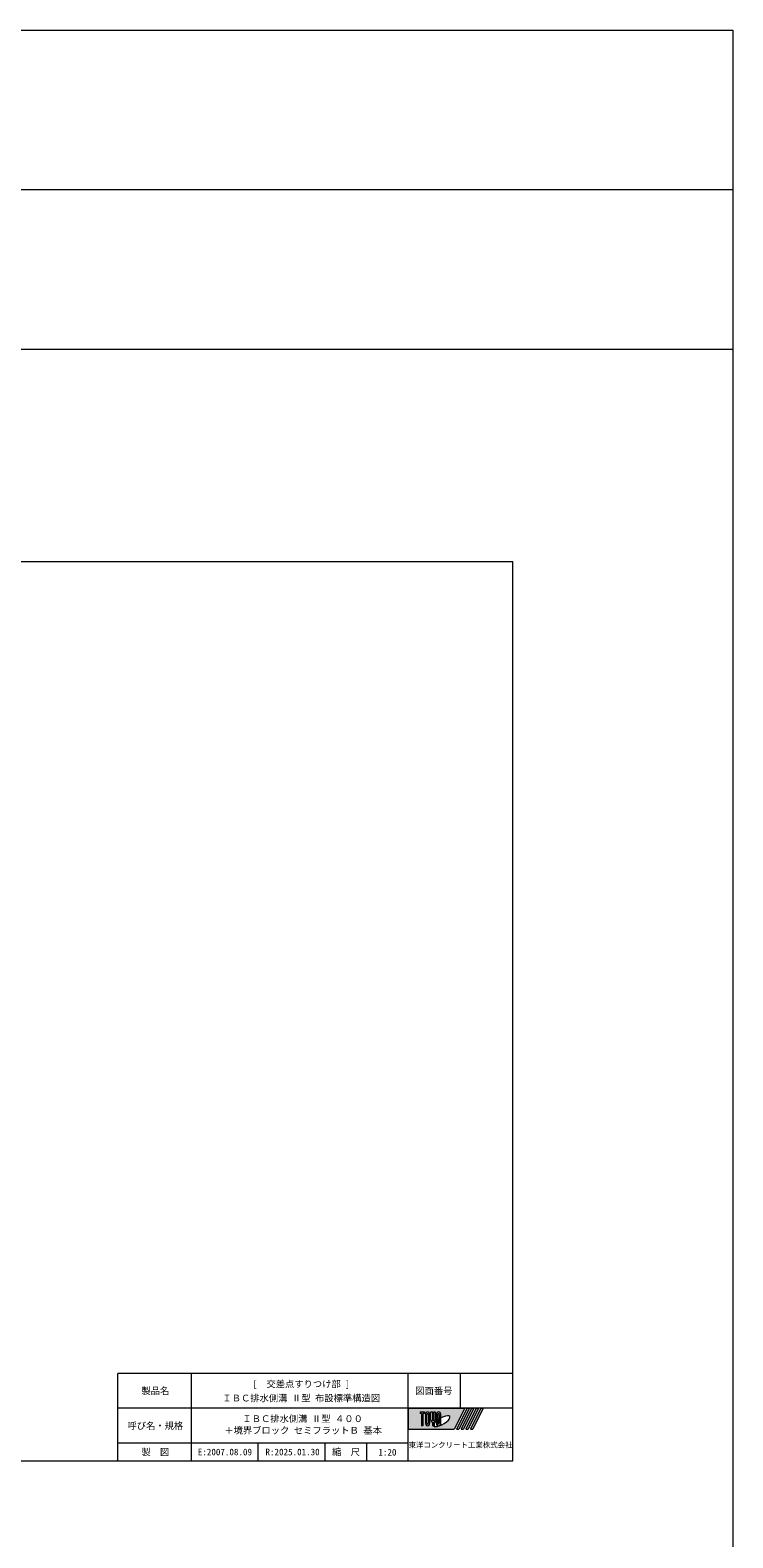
# Model space of a CAD drawing. Units: millimetres at full size; details may follow other scales. Extents: x 6872 to 78201, y -34623 to -7860.
# Drawn here: x 48925 to 53234, y -17107 to -7860 of the extents above; entities that cross this region are included whole.
import ezdxf
from ezdxf.enums import TextEntityAlignment as Align

# ---------------------------------------------------------------- set-up
doc = ezdxf.new("R2010")
doc.units = ezdxf.units.MM
doc.header["$LTSCALE"] = 16
for name, color, linetype, lineweight in [('0_2', 7, 'Continuous', 20), ('図枠', 1, 'Continuous', 20), ('枠', 5, 'Continuous', 5)]:
    doc.layers.add(name, color=color, linetype=linetype, lineweight=lineweight)
doc.styles.add('ＭＳ ゴシック', font='')
doc.styles.get('ＭＳ ゴシック').set_extended_font_data('MS Gothic')

msp = doc.modelspace()

# ---------------------------------------------------------------- hatches: boundary and pattern name
at = {"layer": '枠'}
h = msp.add_hatch(color=7, dxfattribs=at)
h.paths.add_polyline_path([(51242.75, -16312.32), (51242.75, -16440.89), (51525.61, -16440.89), (51589.89, -16312.32)])
edge = h.paths.add_edge_path(flags=16)
edge.add_ellipse((51448.12, -16391.47), major_axis=(50.37, 28.2), ratio=0.3471473, start_angle=-144.311216, end_angle=72.189903, ccw=False)
edge.add_ellipse((51429.46, -16403.64), major_axis=(0, 17.14), ratio=0.8463541, start_angle=-160.703457, end_angle=-90)
edge.add_line((51443.97, -16403.64), (51443.97, -16370.96))
edge = h.paths.add_edge_path(flags=16)
edge.add_ellipse((51429.46, -16349.57), major_axis=(0, 15.82), ratio=0.8463541, start_angle=-90, end_angle=90, ccw=False)
edge.add_line((51442.86, -16349.57), (51442.86, -16403.64))
edge.add_ellipse((51429.46, -16403.64), major_axis=(0, 15.82), ratio=0.8463541, start_angle=90, end_angle=-90, ccw=False)
edge.add_line((51416.07, -16403.64), (51416.07, -16349.57))
edge = h.paths.add_edge_path(flags=16)
edge.add_line((51433.93, -16349.57), (51433.93, -16403.64))
edge.add_ellipse((51429.46, -16403.64), major_axis=(0, 5.27), ratio=0.8463543, start_angle=90, end_angle=-90, ccw=False)
edge.add_line((51425, -16403.64), (51425, -16349.57))
edge.add_ellipse((51429.46, -16349.57), major_axis=(0, 5.27), ratio=0.8463543, start_angle=-90, end_angle=90, ccw=False)
edge = h.paths.add_edge_path(flags=16)
edge.add_line((51432.81, -16377.21), (51432.81, -16403.64))
edge.add_ellipse((51429.46, -16403.64), major_axis=(0, 3.96), ratio=0.8463541, start_angle=90, end_angle=-90, ccw=False)
edge.add_line((51426.12, -16403.64), (51426.12, -16381.54))
edge.add_ellipse((51448.12, -16391.47), major_axis=(50.37, 28.2), ratio=0.3471473, start_angle=107.791742, end_angle=126.471319, ccw=False)
edge = h.paths.add_edge_path(flags=16)
edge.add_line((51409.38, -16333.75), (51409.38, -16382.21))
edge.add_ellipse((51395.98, -16382.21), major_axis=(0, 15.82), ratio=0.8463541, start_angle=-163.341167, end_angle=-90, ccw=False)
edge.add_line((51400.45, -16397.13), (51400.45, -16419.46))
edge.add_line((51400.45, -16419.46), (51391.52, -16419.46))
edge.add_line((51391.52, -16419.46), (51391.52, -16397.13))
edge.add_ellipse((51395.98, -16382.21), major_axis=(0, 15.82), ratio=0.8463541, start_angle=90, end_angle=163.341167, ccw=False)
edge.add_line((51382.59, -16382.21), (51382.59, -16333.75))
edge.add_line((51382.59, -16333.75), (51391.52, -16333.75))
edge.add_line((51391.52, -16333.75), (51391.52, -16382.21))
edge.add_ellipse((51395.98, -16382.21), major_axis=(0, 5.27), ratio=0.8463543, start_angle=90, end_angle=-90)
edge.add_line((51400.45, -16382.21), (51400.45, -16333.75))
edge.add_line((51400.45, -16333.75), (51409.38, -16333.75))
edge = h.paths.add_edge_path(flags=16)
edge.add_line((51414.96, -16389.99), (51414.96, -16403.64))
edge.add_ellipse((51429.46, -16403.64), major_axis=(0, 17.14), ratio=0.8463541, start_angle=90, end_angle=-171.54427)
edge.add_ellipse((51448.12, -16391.47), major_axis=(50.37, 28.2), ratio=0.3471473, start_angle=-178.649536, end_angle=-148.292442, ccw=False)
edge.add_line((51398.52, -16420.78), (51401.56, -16420.78))
edge.add_line((51401.56, -16420.78), (51401.56, -16404.07))
edge.add_ellipse((51448.12, -16391.47), major_axis=(50.37, 28.2), ratio=0.3471473, start_angle=148.21912, end_angle=165.908122, ccw=False)
edge = h.paths.add_edge_path(flags=16)
edge.add_ellipse((51362.5, -16349.57), major_axis=(0, 15.82), ratio=0.8463541, start_angle=-90, end_angle=90, ccw=False)
edge.add_line((51375.89, -16349.57), (51375.89, -16403.64))
edge.add_ellipse((51362.5, -16403.64), major_axis=(0, 15.82), ratio=0.8463541, start_angle=90, end_angle=-90, ccw=False)
edge.add_line((51349.11, -16403.64), (51349.11, -16349.57))
edge = h.paths.add_edge_path(flags=16)
edge.add_line((51366.96, -16349.57), (51366.96, -16403.64))
edge.add_ellipse((51362.5, -16403.64), major_axis=(0, 5.27), ratio=0.8463543, start_angle=90, end_angle=-90, ccw=False)
edge.add_line((51358.04, -16403.64), (51358.04, -16349.57))
edge.add_ellipse((51362.5, -16349.57), major_axis=(0, 5.27), ratio=0.8463543, start_angle=-90, end_angle=90, ccw=False)
h.paths.add_polyline_path([(51342.41, -16333.75), (51342.41, -16344.3), (51333.48, -16344.3), (51333.48, -16419.46), (51324.55, -16419.46), (51324.55, -16344.3), (51315.63, -16344.3), (51315.63, -16333.75)], flags=16)
for points in [[(51539.75, -16440.89), (51553.89, -16440.89), (51618.18, -16312.32), (51604.03, -16312.32)], [(51646.46, -16312.32), (51632.32, -16312.32), (51568.03, -16440.89), (51582.18, -16440.89)], [(51674.75, -16312.32), (51660.61, -16312.32), (51596.32, -16440.89), (51610.46, -16440.89)], [(51703.03, -16312.32), (51688.89, -16312.32), (51624.61, -16440.89), (51638.75, -16440.89)]]:
    msp.add_hatch(color=7, dxfattribs=at).paths.add_polyline_path(points)

# ---------------------------------------------------------------- linework, layer by layer
at = {"layer": '図枠'}
for p, q in [((31839.29, -7859.66), (53234.38, -7859.66)), ((53234.38, -7859.66), (53234.38, -26353.74)), ((31839.29, -8837.63), (53234.38, -8837.63)), ((42536.83, -9815.6), (53234.38, -9815.6))]:
    msp.add_line(p, q, dxfattribs=at)
at = {"layer": '枠', "lineweight": 20}
for p, q in [((43885.61, -11119.46), (51885.61, -11119.46)), ((51885.61, -16633.75), (51885.61, -11119.46)), ((49463.16, -16633.75), (49463.16, -16098.04)), ((51882.6, -16098.04), (49463.16, -16098.04)), ((49914.01, -16633.75), (49914.01, -16098.04)), ((51242.75, -16633.75), (51242.75, -16098.04)), ((51564.18, -16312.32), (51564.18, -16098.04)), ((51885.61, -16312.32), (49463.16, -16312.32)), ((51242.75, -16526.61), (49463.16, -16526.61)), ((50324.01, -16633.75), (50324.01, -16526.61)), ((50734.01, -16633.75), (50734.01, -16526.61)), ((50988.75, -16633.75), (50988.75, -16526.61)), ((43885.61, -16633.75), (51885.61, -16633.75))]:
    msp.add_line(p, q, dxfattribs=at)
at = {"layer": '枠'}
for p, q in [((51242.75, -16312.32), (51242.75, -16440.89)), ((51242.75, -16312.32), (51589.89, -16312.32)), ((51315.63, -16333.75), (51315.63, -16344.3)), ((51315.63, -16333.75), (51342.41, -16333.75)), ((51324.55, -16344.3), (51315.63, -16344.3)), ((51324.55, -16344.3), (51324.55, -16419.46)), ((51333.48, -16344.3), (51333.48, -16419.46)), ((51342.41, -16344.3), (51333.48, -16344.3)), ((51342.41, -16333.75), (51342.41, -16344.3)), ((51349.11, -16349.57), (51349.11, -16403.64)), ((51358.04, -16403.64), (51358.04, -16349.57)), ((51366.96, -16349.57), (51366.96, -16403.64)), ((51375.89, -16403.64), (51375.89, -16349.57)), ((51382.59, -16382.21), (51382.59, -16333.75)), ((51382.59, -16333.75), (51391.52, -16333.75)), ((51391.52, -16333.75), (51391.52, -16382.21)), ((51400.45, -16382.21), (51400.45, -16333.75)), ((51400.45, -16333.75), (51409.38, -16333.75)), ((51409.38, -16333.75), (51409.38, -16382.21)), ((51416.07, -16349.57), (51416.07, -16403.64)), ((51425, -16403.64), (51425, -16349.57)), ((51433.93, -16349.57), (51433.93, -16403.64)), ((51442.86, -16403.64), (51442.86, -16349.57)), ((51589.89, -16312.32), (51525.61, -16440.89)), ((51604.03, -16312.32), (51539.75, -16440.89)), ((51618.18, -16312.32), (51553.89, -16440.89)), ((51632.32, -16312.32), (51568.03, -16440.89)), ((51646.46, -16312.32), (51582.18, -16440.89)), ((51660.61, -16312.32), (51596.32, -16440.89)), ((51604.03, -16312.32), (51618.18, -16312.32)), ((51674.75, -16312.32), (51610.46, -16440.89)), ((51688.89, -16312.32), (51624.61, -16440.89)), ((51632.32, -16312.32), (51646.46, -16312.32)), ((51703.03, -16312.32), (51638.75, -16440.89)), ((51660.61, -16312.32), (51674.75, -16312.32)), ((51688.89, -16312.32), (51703.03, -16312.32)), ((51242.75, -16440.89), (51525.61, -16440.89)), ((51333.48, -16419.46), (51324.55, -16419.46)), ((51391.52, -16397.13), (51391.52, -16419.46)), ((51400.45, -16419.46), (51391.52, -16419.46)), ((51398.52, -16420.78), (51401.56, -16420.78)), ((51400.45, -16397.13), (51400.45, -16419.46)), ((51401.56, -16404.07), (51401.56, -16420.78)), ((51414.96, -16389.99), (51414.96, -16403.64)), ((51426.12, -16403.64), (51426.12, -16381.54)), ((51432.81, -16377.21), (51432.81, -16403.64)), ((51443.97, -16403.64), (51443.97, -16370.96)), ((51539.75, -16440.89), (51553.89, -16440.89)), ((51568.03, -16440.89), (51582.18, -16440.89)), ((51596.32, -16440.89), (51610.46, -16440.89)), ((51624.61, -16440.89), (51638.75, -16440.89))]:
    msp.add_line(p, q, dxfattribs=at)
for centre, major_axis, ratio, start_param, end_param in [((51362.5, -16349.57), (0, 15.82), 0.846354, 4.712389, 7.8539816), ((51362.5, -16349.57), (0, 5.27), 0.846354, 4.712389, 7.8539816), ((51429.46, -16349.57), (0, 15.82), 0.846354, 4.712389, 7.8539816), ((51429.46, -16349.57), (0, 5.27), 0.846354, 4.712389, 7.8539816), ((51448.12, -16391.47), (50.37, 28.2), 0.347147, 4.2621853, 7.7429163), ((51362.5, -16403.64), (0, 15.82), 0.846354, 1.5707963, 4.712389), ((51362.5, -16403.64), (0, 5.27), 0.846354, 1.5707963, 4.712389), ((51395.98, -16382.21), (0, 15.82), 0.846354, 1.5707963, 2.8017557), ((51395.98, -16382.21), (0, 5.27), 0.846354, 1.5707963, 4.712389), ((51448.12, -16391.47), (50.37, 28.2), 0.347147, 3.2093975, 4.2004451), ((51395.98, -16382.21), (0, 15.82), 0.846354, 3.4814296, 4.712389), ((51448.12, -16391.47), (50.37, 28.2), 0.347147, 2.0815197, 2.5155126), ((51429.46, -16403.64), (0, 17.14), 0.846354, 1.5707963, 3.3154679), ((51429.46, -16403.64), (0, 15.82), 0.846354, 1.5707963, 4.712389), ((51429.46, -16403.64), (0, 5.27), 0.846354, 1.5707963, 4.712389), ((51429.46, -16403.64), (0, 3.96), 0.846354, 1.5707963, 4.712389), ((51448.12, -16391.47), (50.37, 28.2), 0.347147, 1.6817405, 1.8219833), ((51429.46, -16403.64), (0, 17.14), 0.846354, 3.5338438, 4.712389)]:
    msp.add_ellipse(centre, major_axis=major_axis, ratio=ratio, start_param=start_param, end_param=end_param, dxfattribs=at)

# ---------------------------------------------------------------- texts
at = {"layer": '0_2', "style": 'ＭＳ ゴシック'}
msp.add_text('1:20', height=40.82, dxfattribs=at).set_placement((51115.75, -16614.37), align=Align.BOTTOM_CENTER)
at = {"layer": '枠', "color": 7, "style": 'ＭＳ ゴシック'}
for s, height, p in [('製品名', 40.69, (49692.39, -16205.18)), ('[\u3000交差点すりつけ部 ]', 40.69, (50587.03, -16163.43)), ('図面番号', 40.69, (51400.45, -16205.18)), ('ＩＢＣ排水側溝 Ⅱ型 布設標準構造図', 40.69, (50587.03, -16249.88)), ('呼び名・規格', 40.69, (49692.39, -16419.46)), ('東洋コンクリート工業株式会社', 32.55, (51564.18, -16537.22)), ('製\u3000図', 40.69, (49692.39, -16580.18)), ('E:2007.08.09', 40.69, (50119.01, -16580.18)), ('R:2025.01.30', 40.69, (50534.01, -16580.18)), ('縮\u3000尺', 40.69, (50861.75, -16580.18))]:
    msp.add_text(s, height=height, dxfattribs=at).set_placement(p, align=Align.MIDDLE_CENTER)
for s, p in [('ＩＢＣ排水側溝 Ⅱ型 ４００', (50226.28, -16356)), ('＋境界ブロック セミフラットＢ 基本', (50115.28, -16427.43))]:
    msp.add_text(s, height=40.69, dxfattribs=at).set_placement(p, align=Align.TOP_LEFT)

doc.saveas('drawing.dxf')
